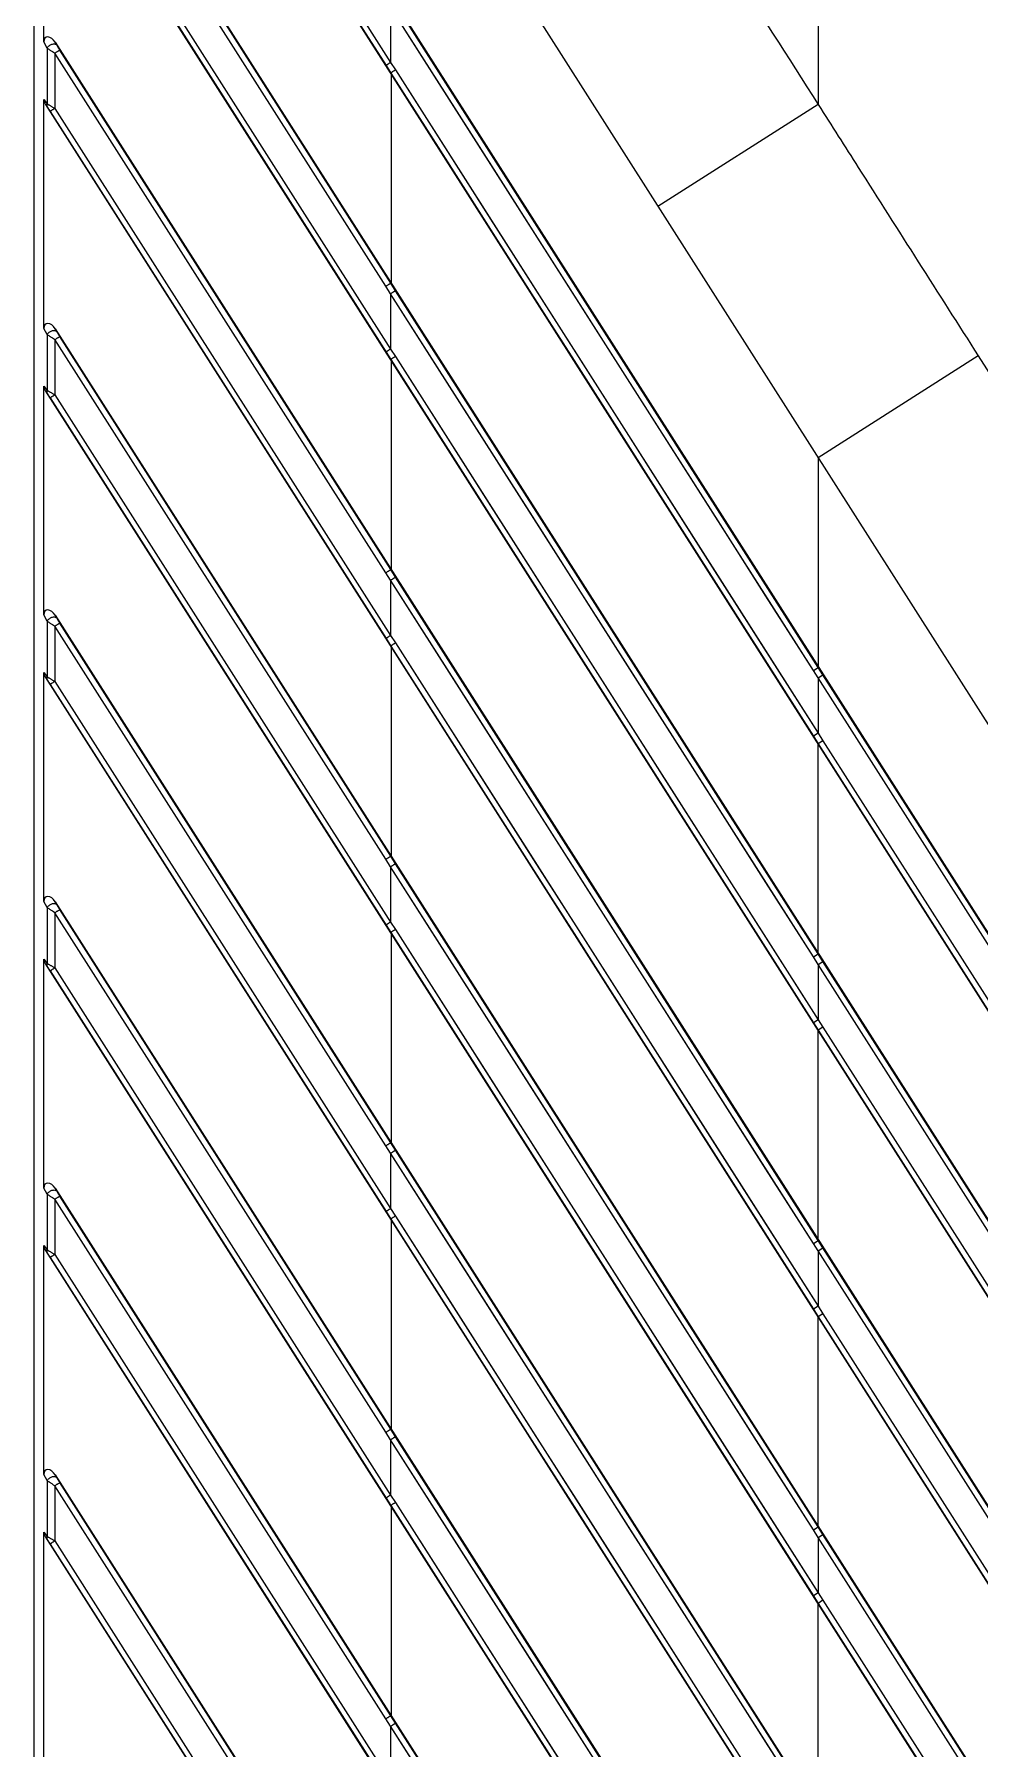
# Model space of a CAD drawing. Header units: millimetres. Extents: x 3299 to 14264, y 1863 to 5555.
# Drawn here: x 4446.3 to 4496.1, y 2678.8 to 2769 of the extents above; entities that cross this region are included whole.
import ezdxf

# ---------------------------------------------------------------- set-up
doc = ezdxf.new("R2010")
doc.units = ezdxf.units.MM

msp = doc.modelspace()

# ---------------------------------------------------------------- linework, layer by layer
at = {"color": 7, "linetype": 'Continuous'}
for p, q in [((4446.32578, 2501.52311), (4446.32578, 2839.02311)), ((4448.60312, 2807.84093), (4643.43095, 2502.02249)), ((4447.43, 2798.70152), (4636.11052, 2502.53242)), ((4446.91015, 2795.42296), (4633.71299, 2502.20125)), ((4447.16545, 2795.06129), (4464.83441, 2767.32657)), ((4447.4029, 2795.22127), (4465.07186, 2767.48656)), ((4487.56876, 2785.29573), (4487.56876, 2765.2722)), ((4464.81951, 2755.71564), (4447.4029, 2783.05424)), ((4447.43, 2783.62613), (4626.50644, 2502.53242)), ((4465.08617, 2755.87681), (4447.66956, 2783.21541)), ((4446.82516, 2768.56616), (4446.82516, 2780.61321)), ((4446.91015, 2780.34757), (4624.10891, 2502.20125)), ((4447.16545, 2779.9859), (4464.83441, 2752.25118)), ((4447.4029, 2780.14588), (4465.07186, 2752.41117)), ((4465.07186, 2770.3949), (4465.07186, 2767.48656)), ((4487.31654, 2735.49889), (4465.07186, 2770.3949)), ((4487.56876, 2735.65947), (4465.33853, 2770.55606)), ((4447.00013, 2768.24604), (4446.82516, 2768.56616)), ((4447.50845, 2768.4072), (4447.43, 2768.55075)), ((4447.43, 2768.55075), (4616.90236, 2502.53242)), ((4447.00013, 2768.24604), (4447.00013, 2765.30898)), ((4447.4029, 2767.97885), (4447.4029, 2765.07049)), ((4464.81951, 2740.64025), (4447.4029, 2767.97885)), ((4465.08617, 2740.80142), (4447.66956, 2768.14002)), ((4464.83441, 2767.32657), (4465.08491, 2766.93335)), ((4465.07186, 2767.48656), (4465.32253, 2767.09334)), ((4465.09683, 2766.87559), (4465.08491, 2766.93335)), ((4465.08491, 2766.93335), (4487.3167, 2732.03422)), ((4465.09683, 2766.87559), (4465.09683, 2755.89476)), ((4465.32253, 2767.09334), (4487.56876, 2732.19479)), ((4446.82516, 2753.49078), (4446.82516, 2765.53782)), ((4446.82516, 2765.53782), (4447.00013, 2765.30898)), ((4446.91015, 2765.27218), (4447.00434, 2765.149)), ((4446.91015, 2765.27218), (4614.50482, 2502.20125)), ((4447.16545, 2764.91051), (4464.83441, 2737.1758)), ((4447.4029, 2765.07049), (4465.07186, 2737.33578)), ((4487.56876, 2765.2722), (4479.14005, 2759.90755)), ((4465.09683, 2755.89476), (4465.08617, 2755.87681)), ((4465.33853, 2755.48067), (4465.08617, 2755.87681)), ((4465.07186, 2755.31951), (4464.81951, 2755.71564)), ((4465.07186, 2755.31951), (4465.07186, 2752.41117)), ((4487.31654, 2720.42351), (4465.07186, 2755.31951)), ((4487.56876, 2720.58408), (4465.33853, 2755.48067)), ((4447.00013, 2753.17065), (4446.82516, 2753.49078)), ((4447.00013, 2753.17065), (4447.00013, 2750.23359)), ((4447.43, 2753.47536), (4607.29828, 2502.53242)), ((4447.50845, 2753.33182), (4447.43, 2753.47536)), ((4447.4029, 2752.90346), (4447.4029, 2749.99511)), ((4464.81951, 2725.56486), (4447.4029, 2752.90346)), ((4465.08617, 2725.72603), (4447.66956, 2753.06463)), ((4464.83441, 2752.25118), (4465.08491, 2751.85796)), ((4465.07186, 2752.41117), (4465.32253, 2752.01795)), ((4465.09683, 2751.80021), (4465.08491, 2751.85796)), ((4465.08491, 2751.85796), (4487.3167, 2716.95884)), ((4465.09683, 2751.80021), (4465.09683, 2740.81937)), ((4465.32253, 2752.01795), (4487.56876, 2717.1194)), ((4495.99212, 2752.0434), (4487.56876, 2746.67712)), ((4495.99213, 2752.0434), (4625.89778, 2548.13236)), ((4446.82516, 2738.41539), (4446.82516, 2750.46243)), ((4446.82516, 2750.46243), (4447.00013, 2750.23359)), ((4446.91015, 2750.1968), (4604.90074, 2502.20125)), ((4446.91015, 2750.1968), (4447.00434, 2750.07361)), ((4447.16545, 2749.83512), (4464.83441, 2722.10041)), ((4447.4029, 2749.99511), (4465.07186, 2722.26039)), ((4487.56876, 2746.67712), (4487.56876, 2735.65947)), ((4465.07186, 2740.24412), (4464.81951, 2740.64025)), ((4465.09683, 2740.81937), (4465.08617, 2740.80142)), ((4465.33853, 2740.40529), (4465.08617, 2740.80142)), ((4465.07186, 2740.24412), (4465.07186, 2737.33578)), ((4487.31654, 2705.34812), (4465.07186, 2740.24412)), ((4487.56876, 2705.50869), (4465.33853, 2740.40529)), ((4447.00013, 2738.09526), (4446.82516, 2738.41539)), ((4447.00013, 2738.09526), (4447.00013, 2735.1582)), ((4447.4029, 2737.82807), (4447.4029, 2734.91972)), ((4464.81951, 2710.48948), (4447.4029, 2737.82807)), ((4447.50845, 2738.25643), (4447.43, 2738.39997)), ((4447.43, 2738.39997), (4597.6942, 2502.53242)), ((4465.08617, 2710.65064), (4447.66956, 2737.98924)), ((4464.83441, 2737.1758), (4465.08491, 2736.78258)), ((4465.07186, 2737.33578), (4465.32253, 2736.94256)), ((4465.32253, 2736.94256), (4487.56876, 2702.04402)), ((4465.09683, 2736.72482), (4465.08491, 2736.78258)), ((4465.08491, 2736.78258), (4487.3167, 2701.88345)), ((4465.09683, 2736.72482), (4465.09683, 2725.74398)), ((4446.82516, 2723.34), (4446.82516, 2735.38705)), ((4446.82516, 2735.38705), (4447.00013, 2735.1582)), ((4446.91015, 2735.12141), (4595.29666, 2502.20125)), ((4446.91015, 2735.12141), (4447.00434, 2734.99822)), ((4487.31654, 2735.49889), (4487.56876, 2735.65947)), ((4487.56876, 2735.10324), (4487.31654, 2735.49889)), ((4487.82081, 2735.26381), (4487.56876, 2735.65947)), ((4487.56876, 2735.10324), (4487.82081, 2735.26381)), ((4487.56876, 2735.10324), (4487.56876, 2732.19479)), ((4610.10104, 2542.76609), (4487.56876, 2735.10324)), ((4610.35309, 2542.92666), (4487.82081, 2735.26381)), ((4447.16545, 2734.75973), (4464.83441, 2707.02502)), ((4447.4029, 2734.91972), (4465.07186, 2707.185)), ((4487.56876, 2732.19479), (4487.3167, 2732.03422)), ((4487.3167, 2732.03422), (4487.56876, 2731.63856)), ((4487.56876, 2732.19479), (4487.82081, 2731.79913)), ((4487.82081, 2731.79913), (4487.56876, 2731.63856)), ((4487.56876, 2720.58408), (4487.56876, 2731.63856)), ((4487.56876, 2731.63856), (4607.89379, 2542.76609)), ((4487.82081, 2731.79913), (4608.14585, 2542.92666)), ((4465.07186, 2725.16874), (4464.81951, 2725.56486)), ((4465.07186, 2725.16874), (4465.07186, 2722.26039)), ((4487.31654, 2690.27273), (4465.07186, 2725.16874)), ((4465.09683, 2725.74398), (4465.08617, 2725.72603)), ((4465.33853, 2725.3299), (4465.08617, 2725.72603)), ((4487.56876, 2690.43331), (4465.33853, 2725.3299)), ((4447.00013, 2723.01987), (4446.82516, 2723.34)), ((4447.00013, 2723.01987), (4447.00013, 2720.08282)), ((4447.4029, 2722.75269), (4447.4029, 2719.84433)), ((4464.81951, 2695.41409), (4447.4029, 2722.75269)), ((4447.50845, 2723.18104), (4447.43, 2723.32458)), ((4447.43, 2723.32458), (4588.09012, 2502.53242)), ((4465.08617, 2695.57526), (4447.66956, 2722.91386)), ((4464.83441, 2722.10041), (4465.08491, 2721.70719)), ((4465.07186, 2722.26039), (4465.32253, 2721.86717)), ((4465.09683, 2721.64943), (4465.08491, 2721.70719)), ((4465.08491, 2721.70719), (4487.3167, 2686.80806)), ((4465.09683, 2721.64943), (4465.09683, 2710.66859)), ((4465.32253, 2721.86717), (4487.56876, 2686.96863)), ((4446.82516, 2708.26461), (4446.82516, 2720.31166)), ((4446.82516, 2720.31166), (4447.00013, 2720.08282)), ((4446.91015, 2720.04602), (4447.00434, 2719.92283)), ((4446.91015, 2720.04602), (4585.69258, 2502.20125)), ((4447.4029, 2719.84433), (4465.07186, 2692.10962)), ((4487.31654, 2720.42351), (4487.56876, 2720.58408)), ((4487.56876, 2720.02785), (4487.31654, 2720.42351)), ((4487.82081, 2720.18842), (4487.56876, 2720.58408)), ((4487.56876, 2720.02785), (4487.82081, 2720.18842)), ((4487.56876, 2720.02785), (4487.56876, 2717.1194)), ((4600.49696, 2542.76609), (4487.56876, 2720.02785)), ((4600.74901, 2542.92666), (4487.82081, 2720.18842)), ((4447.16545, 2719.68435), (4464.83441, 2691.94963)), ((4487.56876, 2717.1194), (4487.3167, 2716.95884)), ((4487.56876, 2717.1194), (4487.82081, 2716.72374)), ((4487.3167, 2716.95884), (4487.56876, 2716.56317)), ((4487.82081, 2716.72374), (4487.56876, 2716.56317)), ((4487.56876, 2705.50869), (4487.56876, 2716.56317)), ((4487.56876, 2716.56317), (4598.28971, 2542.76609)), ((4487.82081, 2716.72374), (4598.54177, 2542.92666)), ((4465.07186, 2710.09335), (4464.81951, 2710.48948)), ((4465.07186, 2710.09335), (4465.07186, 2707.185)), ((4487.31654, 2675.19734), (4465.07186, 2710.09335)), ((4465.09683, 2710.66859), (4465.08617, 2710.65064)), ((4465.33853, 2710.25451), (4465.08617, 2710.65064)), ((4487.56876, 2675.35792), (4465.33853, 2710.25451)), ((4447.00013, 2707.94448), (4446.82516, 2708.26461)), ((4447.43, 2708.24919), (4578.48603, 2502.53242)), ((4447.50845, 2708.10565), (4447.43, 2708.24919)), ((4447.00013, 2707.94448), (4447.00013, 2705.00743)), ((4447.4029, 2707.6773), (4447.4029, 2704.76894)), ((4464.81951, 2680.3387), (4447.4029, 2707.6773)), ((4465.08617, 2680.49987), (4447.66956, 2707.83847)), ((4465.07186, 2707.185), (4465.32253, 2706.79178)), ((4464.83441, 2707.02502), (4465.08491, 2706.6318)), ((4465.09683, 2706.57404), (4465.08491, 2706.6318)), ((4465.08491, 2706.6318), (4487.3167, 2671.73267)), ((4465.09683, 2706.57404), (4465.09683, 2695.5932)), ((4465.32253, 2706.79178), (4487.56876, 2671.89324)), ((4487.31654, 2705.34812), (4487.56876, 2705.50869)), ((4487.56876, 2704.95246), (4487.31654, 2705.34812)), ((4487.82081, 2705.11304), (4487.56876, 2705.50869)), ((4446.82516, 2693.18923), (4446.82516, 2705.23627)), ((4446.82516, 2705.23627), (4447.00013, 2705.00743)), ((4446.91015, 2704.97063), (4576.0885, 2502.20125)), ((4446.91015, 2704.97063), (4447.00434, 2704.84744)), ((4447.16545, 2704.60896), (4464.83441, 2676.87424)), ((4447.4029, 2704.76894), (4465.07186, 2677.03423)), ((4487.56876, 2704.95246), (4487.82081, 2705.11304)), ((4487.56876, 2704.95246), (4487.56876, 2702.04402)), ((4590.89287, 2542.76609), (4487.56876, 2704.95246)), ((4591.14493, 2542.92666), (4487.82081, 2705.11304)), ((4487.56876, 2702.04402), (4487.3167, 2701.88345)), ((4487.3167, 2701.88345), (4487.56876, 2701.48778)), ((4487.56876, 2702.04402), (4487.82081, 2701.64836)), ((4487.82081, 2701.64836), (4487.56876, 2701.48778)), ((4487.56876, 2690.43331), (4487.56876, 2701.48778)), ((4487.56876, 2701.48778), (4588.68563, 2542.76609)), ((4487.82081, 2701.64836), (4588.93768, 2542.92666)), ((4465.07186, 2695.01796), (4464.81951, 2695.41409)), ((4465.09683, 2695.5932), (4465.08617, 2695.57526)), ((4465.33853, 2695.17912), (4465.08617, 2695.57526)), ((4465.07186, 2695.01796), (4465.07186, 2692.10962)), ((4487.31654, 2660.12195), (4465.07186, 2695.01796)), ((4487.56876, 2660.28253), (4465.33853, 2695.17912)), ((4447.00013, 2692.8691), (4446.82516, 2693.18923)), ((4447.00013, 2692.8691), (4447.00013, 2689.93204)), ((4447.43, 2693.17381), (4568.88195, 2502.53242)), ((4447.50845, 2693.03026), (4447.43, 2693.17381)), ((4465.08617, 2665.42448), (4447.66956, 2692.76308)), ((4447.4029, 2692.60191), (4447.4029, 2689.69355)), ((4464.81951, 2665.26331), (4447.4029, 2692.60191)), ((4464.83441, 2691.94963), (4465.08491, 2691.55641)), ((4465.07186, 2692.10962), (4465.32253, 2691.7164)), ((4465.09683, 2691.49865), (4465.08491, 2691.55641)), ((4465.08491, 2691.55641), (4487.3167, 2656.65728)), ((4465.09683, 2691.49865), (4465.09683, 2680.51782)), ((4465.32253, 2691.7164), (4487.56876, 2656.81785)), ((4446.82516, 2678.11384), (4446.82516, 2690.16088)), ((4446.82516, 2690.16088), (4447.00013, 2689.93204)), ((4487.31654, 2690.27273), (4487.56876, 2690.43331)), ((4487.56876, 2689.87707), (4487.31654, 2690.27273)), ((4487.82081, 2690.03765), (4487.56876, 2690.43331)), ((4487.56876, 2689.87707), (4487.82081, 2690.03765)), ((4581.54085, 2542.92666), (4487.82081, 2690.03765)), ((4446.91015, 2689.89524), (4566.48442, 2502.20125)), ((4446.91015, 2689.89524), (4447.00434, 2689.77206)), ((4447.16545, 2689.53357), (4464.83441, 2661.79886)), ((4447.4029, 2689.69355), (4465.07186, 2661.95884)), ((4487.56876, 2689.87707), (4487.56876, 2686.96863)), ((4581.28879, 2542.76609), (4487.56876, 2689.87707)), ((4487.56876, 2686.96863), (4487.3167, 2686.80806)), ((4487.3167, 2686.80806), (4487.56876, 2686.41239)), ((4487.56876, 2686.96863), (4487.82081, 2686.57297)), ((4487.82081, 2686.57297), (4487.56876, 2686.41239)), ((4487.56876, 2675.35792), (4487.56876, 2686.41239)), ((4487.56876, 2686.41239), (4579.08155, 2542.76609)), ((4487.82081, 2686.57297), (4579.3336, 2542.92666)), ((4465.07186, 2679.94257), (4464.81951, 2680.3387)), ((4465.09683, 2680.51782), (4465.08617, 2680.49987)), ((4465.33853, 2680.10373), (4465.08617, 2680.49987)), ((4487.56876, 2645.20714), (4465.33853, 2680.10373)), ((4465.07186, 2679.94257), (4465.07186, 2677.03423)), ((4487.31654, 2645.04657), (4465.07186, 2679.94257))]:
    msp.add_line(p, q, dxfattribs=at)
for points in [[(4487.31654, 2735.49889), (4484.82125, 2739.41334), (4482.42744, 2743.16861), (4480.04181, 2746.91102), (4477.66378, 2750.64152), (4475.29246, 2754.3615), (4472.93668, 2758.05709), (4470.51464, 2761.85664), (4467.92328, 2765.92179), (4465.07186, 2770.3949)], [(4487.56876, 2735.65947), (4485.07509, 2739.57399), (4482.68283, 2743.32931), (4480.29876, 2747.07179), (4477.92227, 2750.80235), (4475.55249, 2754.52239), (4473.19824, 2758.21804), (4470.77777, 2762.01765), (4468.18809, 2766.08288), (4465.33853, 2770.55606)], [(4465.08491, 2766.93335), (4467.57572, 2763.02332), (4469.96571, 2759.27155), (4472.34839, 2755.53124), (4474.72442, 2751.80138), (4477.09466, 2748.08061), (4479.45029, 2744.38279), (4481.87268, 2740.58015), (4484.46464, 2736.51134), (4487.3167, 2732.03422)], [(4465.32253, 2767.09334), (4467.81495, 2763.18337), (4470.20649, 2759.43166), (4472.59073, 2755.69142), (4474.9683, 2751.96162), (4477.34008, 2748.24091), (4479.69723, 2744.54316), (4482.12121, 2740.74058), (4484.71484, 2736.67184), (4487.56876, 2732.19479)], [(4487.31654, 2720.42351), (4484.82125, 2724.33796), (4482.42744, 2728.09322), (4480.04181, 2731.83563), (4477.66378, 2735.56614), (4475.29246, 2739.28611), (4472.93668, 2742.9817), (4470.51464, 2746.78125), (4467.92328, 2750.8464), (4465.07186, 2755.31951)], [(4487.56876, 2720.58408), (4485.07509, 2724.4986), (4482.68283, 2728.25392), (4480.29876, 2731.9964), (4477.92227, 2735.72697), (4475.55249, 2739.447), (4473.19824, 2743.14265), (4470.77777, 2746.94227), (4468.18809, 2751.00749), (4465.33853, 2755.48067)], [(4465.08491, 2751.85796), (4467.57572, 2747.94793), (4469.96571, 2744.19616), (4472.34839, 2740.45586), (4474.72442, 2736.726), (4477.09466, 2733.00522), (4479.45029, 2729.3074), (4481.87268, 2725.50476), (4484.46464, 2721.43596), (4487.3167, 2716.95884)], [(4465.32253, 2752.01795), (4467.81495, 2748.10798), (4470.20649, 2744.35627), (4472.59073, 2740.61603), (4474.9683, 2736.88623), (4477.34008, 2733.16552), (4479.69723, 2729.46777), (4482.12121, 2725.66519), (4484.71484, 2721.59645), (4487.56876, 2717.1194)], [(4487.31654, 2705.34812), (4484.82125, 2709.26257), (4482.42744, 2713.01783), (4480.04181, 2716.76024), (4477.66378, 2720.49075), (4475.29246, 2724.21072), (4472.93668, 2727.90631), (4470.51464, 2731.70586), (4467.92328, 2735.77102), (4465.07186, 2740.24412)], [(4487.56876, 2705.50869), (4485.07509, 2709.42321), (4482.68283, 2713.17854), (4480.29876, 2716.92101), (4477.92227, 2720.65158), (4475.55249, 2724.37162), (4473.19824, 2728.06726), (4470.77777, 2731.86688), (4468.18809, 2735.9321), (4465.33853, 2740.40529)], [(4465.32253, 2736.94256), (4467.81495, 2733.03259), (4470.20649, 2729.28088), (4472.59073, 2725.54064), (4474.9683, 2721.81084), (4477.34008, 2718.09014), (4479.69723, 2714.39238), (4482.12121, 2710.5898), (4484.71484, 2706.52106), (4487.56876, 2702.04402)], [(4465.08491, 2736.78258), (4467.57572, 2732.87254), (4469.96571, 2729.12077), (4472.34839, 2725.38047), (4474.72442, 2721.65061), (4477.09466, 2717.92984), (4479.45029, 2714.23202), (4481.87268, 2710.42937), (4484.46464, 2706.36057), (4487.3167, 2701.88345)], [(4477.66378, 2705.41536), (4472.93668, 2712.83092), (4470.51464, 2716.63047), (4467.92328, 2720.69563), (4465.07186, 2725.16874)], [(4487.56876, 2690.43331), (4485.07509, 2694.34782), (4482.68283, 2698.10315), (4480.29876, 2701.84562), (4477.92227, 2705.57619), (4475.55249, 2709.29623), (4473.19824, 2712.99188), (4470.77777, 2716.79149), (4468.18809, 2720.85671), (4465.33853, 2725.3299)], [(4465.08491, 2721.70719), (4467.57572, 2717.79716), (4469.96571, 2714.04538), (4472.34839, 2710.30508), (4474.72442, 2706.57522), (4477.09466, 2702.85445), (4479.45029, 2699.15663), (4481.87268, 2695.35399), (4484.46464, 2691.28518), (4487.3167, 2686.80806)], [(4465.32253, 2721.86717), (4467.81495, 2717.95721), (4470.20649, 2714.2055), (4472.59073, 2710.46526), (4474.9683, 2706.73546), (4477.34008, 2703.01475), (4479.69723, 2699.31699), (4482.12121, 2695.51441), (4484.71484, 2691.44568), (4487.56876, 2686.96863)], [(4487.31654, 2675.19734), (4484.82125, 2679.11179), (4482.42744, 2682.86706), (4480.04181, 2686.60947), (4477.66378, 2690.33997), (4475.29246, 2694.05995), (4472.93668, 2697.75553), (4470.51464, 2701.55508), (4467.92328, 2705.62024), (4465.07186, 2710.09335)], [(4487.56876, 2675.35792), (4485.07509, 2679.27243), (4482.68283, 2683.02776), (4480.29876, 2686.77024), (4477.92227, 2690.5008), (4475.55249, 2694.22084), (4473.19824, 2697.91649), (4470.77777, 2701.7161), (4468.18809, 2705.78133), (4465.33853, 2710.25451)], [(4465.08491, 2706.6318), (4467.57572, 2702.72177), (4469.96571, 2698.97), (4472.34839, 2695.22969), (4474.72442, 2691.49983), (4477.09466, 2687.77906), (4479.45029, 2684.08124), (4481.87268, 2680.2786), (4484.46464, 2676.20979), (4487.3167, 2671.73267)], [(4465.32253, 2706.79178), (4467.81495, 2702.88182), (4470.20649, 2699.13011), (4472.59073, 2695.38987), (4474.9683, 2691.66007), (4477.34008, 2687.93936), (4479.69723, 2684.2416), (4482.12121, 2680.43902), (4484.71484, 2676.37029), (4487.56876, 2671.89324)], [(4487.31654, 2690.27273), (4484.82125, 2694.18718), (4482.42744, 2697.94244), (4480.04181, 2701.68486), (4477.66378, 2705.41536)], [(4480.04181, 2671.53408), (4475.29246, 2678.98456), (4472.93668, 2682.68015), (4470.51464, 2686.4797), (4467.92328, 2690.54485), (4465.07186, 2695.01796)], [(4475.55249, 2679.14545), (4470.77777, 2686.64071), (4468.18809, 2690.70594), (4465.33853, 2695.17912)], [(4465.08491, 2691.55641), (4467.57572, 2687.64638), (4469.96571, 2683.89461), (4472.34839, 2680.15431), (4474.72442, 2676.42444), (4477.09466, 2672.70367), (4479.45029, 2669.00585), (4481.87268, 2665.20321), (4484.46464, 2661.1344), (4487.3167, 2656.65728)], [(4465.32253, 2691.7164), (4467.81495, 2687.80643), (4470.20649, 2684.05472), (4472.59073, 2680.31448), (4474.9683, 2676.58468), (4477.34008, 2672.86397), (4479.69723, 2669.16622), (4482.12121, 2665.36364), (4484.71484, 2661.2949), (4487.56876, 2656.81785)], [(4475.55249, 2664.07007), (4470.77777, 2671.56533), (4468.18809, 2675.63055), (4465.33853, 2680.10373)], [(4477.66378, 2660.1892), (4472.93668, 2667.60476), (4470.51464, 2671.40431), (4467.92328, 2675.46946), (4465.07186, 2679.94257)], [(4485.07509, 2664.19705), (4480.29876, 2671.69485), (4477.92227, 2675.42541), (4475.55249, 2679.14545)]]:
    msp.add_lwpolyline(points, dxfattribs=at)
for centre, major_axis, ratio, start_param, end_param in [((4447.18679, 2768.37409), (-0.25319, 0.42956), 0.60110417, -1.51321774, 0.79522008), ((4447.18679, 2765.40052), (-0.27793, 0.33734), 0.68585634, 0.69423725, 1.39405043), ((4447.18679, 2753.2987), (-0.25319, 0.42956), 0.60110417, -1.51321774, 0.79522008), ((4447.18679, 2750.32513), (-0.27793, 0.33734), 0.68585634, 0.69423725, 1.39405043), ((4447.18679, 2738.22331), (-0.25319, 0.42956), 0.60110417, -1.51321774, 0.79522008), ((4447.18679, 2735.24974), (-0.27793, 0.33734), 0.68585634, 0.69423725, 1.39405043), ((4447.18679, 2723.14792), (-0.25319, 0.42956), 0.60110417, -1.51321774, 0.79522008), ((4447.18679, 2720.17435), (-0.27793, 0.33734), 0.68585634, 0.69423725, 1.39405043), ((4447.18679, 2708.07254), (-0.25319, 0.42956), 0.60110417, -1.51321774, 0.79522008), ((4447.18679, 2705.09897), (-0.27793, 0.33734), 0.68585634, 0.69423725, 1.39405043), ((4447.18679, 2692.99715), (-0.25319, 0.42956), 0.60110417, -1.51321774, 0.79522008), ((4447.18679, 2690.02358), (-0.27793, 0.33734), 0.68585634, 0.69423725, 1.39405043)]:
    msp.add_ellipse(centre, major_axis=major_axis, ratio=ratio, start_param=start_param, end_param=end_param, dxfattribs=at)
for points, knots in [([(4474.79256, 2785.29573), (4475.85711, 2783.62775), (4480.11645, 2776.95363), (4484.37498, 2770.27899), (4487.56876, 2765.2722)], [0, 0, 0, 0, 0.24992205, 1, 1, 1, 1]), ([(4447.00013, 2768.24604), (4447.01104, 2768.26828), (4447.04071, 2768.31178), (4447.09946, 2768.3677), (4447.17054, 2768.41406), (4447.24842, 2768.44719), (4447.32701, 2768.46453), (4447.39028, 2768.4646), (4447.43523, 2768.45483), (4447.46428, 2768.44336), (4447.4891, 2768.42768), (4447.50269, 2768.41435), (4447.50845, 2768.4072)], [0, 0, 0, 0, 0.12330832, 0.25905123, 0.40146478, 0.54345991, 0.6780344, 0.79964361, 0.85480205, 0.90617259, 0.95428694, 1, 1, 1, 1]), ([(4447.4029, 2767.97885), (4447.36404, 2768.0033), (4447.3065, 2768.03979), (4447.23135, 2768.0885), (4447.1779, 2768.12362), (4447.12743, 2768.15729), (4447.08074, 2768.18905), (4447.03864, 2768.2183), (4447.01229, 2768.23705), (4447.00013, 2768.24604)], [0, 0, 0, 0, 0.28493563, 0.42285253, 0.55571842, 0.68184136, 0.79935872, 0.90616523, 1, 1, 1, 1]), ([(4447.4029, 2767.97885), (4447.41892, 2767.98908), (4447.45058, 2768.00919), (4447.49696, 2768.03831), (4447.54046, 2768.06528), (4447.57952, 2768.08914), (4447.60866, 2768.1066), (4447.62872, 2768.11834), (4447.64094, 2768.12535), (4447.65113, 2768.13104), (4447.65921, 2768.13535), (4447.66459, 2768.13804), (4447.6678, 2768.13942), (4447.66904, 2768.13987), (4447.66956, 2768.14002)], [0, 0, 0, 0, 0.18298021, 0.36083958, 0.52705544, 0.6756646, 0.80126517, 0.853987, 0.89932663, 0.93688326, 0.96633128, 0.98741054, 0.99476929, 1, 1, 1, 1]), ([(4447.66956, 2768.14002), (4447.65477, 2768.16323), (4447.62571, 2768.20937), (4447.58358, 2768.27788), (4447.54437, 2768.34356), (4447.51976, 2768.38651), (4447.50845, 2768.4072)], [0, 0, 0, 0, 0.26457806, 0.52424191, 0.77323487, 1, 1, 1, 1]), ([(4465.07186, 2767.48656), (4465.05683, 2767.47696), (4465.02741, 2767.45807), (4464.98479, 2767.4304), (4464.94547, 2767.40456), (4464.91071, 2767.38139), (4464.88517, 2767.36403), (4464.86787, 2767.35201), (4464.85746, 2767.34463), (4464.84891, 2767.33841), (4464.84226, 2767.3334), (4464.83762, 2767.32964), (4464.8352, 2767.32749), (4464.83441, 2767.32657)], [0, 0, 0, 0, 0.18678184, 0.3661314, 0.53217484, 0.67959548, 0.80360907, 0.85556006, 0.90022428, 0.93725003, 0.96635246, 0.987305, 1, 1, 1, 1]), ([(4465.32253, 2767.09334), (4465.30749, 2767.08373), (4465.27806, 2767.06484), (4465.23542, 2767.03717), (4465.19607, 2767.01132), (4465.16129, 2766.98815), (4465.13573, 2766.97079), (4465.11842, 2766.95877), (4465.10799, 2766.9514), (4465.09943, 2766.94518), (4465.09278, 2766.94017), (4465.08812, 2766.93641), (4465.0857, 2766.93427), (4465.08491, 2766.93335)], [0, 0, 0, 0, 0.186765, 0.36610985, 0.53215695, 0.67958588, 0.80360879, 0.8555638, 0.90023107, 0.93725855, 0.96636096, 0.98731111, 1, 1, 1, 1]), ([(4447.00013, 2765.30898), (4446.9952, 2765.29493), (4446.98775, 2765.26684), (4446.98439, 2765.2246), (4446.98944, 2765.18474), (4446.99852, 2765.16022), (4447.00434, 2765.149)], [0, 0, 0, 0, 0.27185461, 0.52773617, 0.76917305, 1, 1, 1, 1]), ([(4447.00013, 2765.30898), (4447.0126, 2765.30239), (4447.03947, 2765.28795), (4447.08201, 2765.26412), (4447.12915, 2765.23695), (4447.17991, 2765.20707), (4447.23343, 2765.17502), (4447.30822, 2765.12951), (4447.36489, 2765.09443), (4447.4029, 2765.07049)], [0, 0, 0, 0, 0.09039696, 0.19542767, 0.31245628, 0.43902042, 0.57290528, 0.71214924, 1, 1, 1, 1]), ([(4447.00434, 2765.149), (4447.01037, 2765.14111), (4447.02282, 2765.12421), (4447.04882, 2765.0875), (4447.08275, 2765.03764), (4447.12403, 2764.97506), (4447.15163, 2764.93221), (4447.16545, 2764.91051)], [0, 0, 0, 0, 0.10340848, 0.21874747, 0.46885893, 0.73183958, 1, 1, 1, 1]), ([(4447.4029, 2765.07049), (4447.38787, 2765.06089), (4447.35845, 2765.04201), (4447.31583, 2765.01434), (4447.27651, 2764.9885), (4447.24175, 2764.96533), (4447.21621, 2764.94797), (4447.19891, 2764.93595), (4447.1885, 2764.92857), (4447.17995, 2764.92235), (4447.1733, 2764.91734), (4447.16865, 2764.91358), (4447.16624, 2764.91143), (4447.16545, 2764.91051)], [0, 0, 0, 0, 0.18678184, 0.3661314, 0.53217484, 0.67959548, 0.80360907, 0.85556006, 0.90022428, 0.93725003, 0.96635246, 0.987305, 1, 1, 1, 1]), ([(4487.56876, 2765.2722), (4488.27032, 2764.16993), (4491.07741, 2759.75989), (4493.88533, 2755.35037), (4495.99213, 2752.0434)], [0, 0, 0, 0, 0.24993928, 1, 1, 1, 1]), ([(4464.81951, 2755.71564), (4464.83553, 2755.72587), (4464.86718, 2755.74597), (4464.91356, 2755.7751), (4464.95707, 2755.80207), (4464.99613, 2755.82593), (4465.02527, 2755.84339), (4465.04533, 2755.85513), (4465.05755, 2755.86214), (4465.06774, 2755.86783), (4465.07582, 2755.87214), (4465.0812, 2755.87483), (4465.08441, 2755.87621), (4465.08564, 2755.87666), (4465.08617, 2755.87681)], [0, 0, 0, 0, 0.18298021, 0.36083958, 0.52705544, 0.6756646, 0.80126517, 0.853987, 0.89932664, 0.93688326, 0.96633128, 0.98741055, 0.99476929, 1, 1, 1, 1]), ([(4465.07186, 2755.31951), (4465.08789, 2755.32975), (4465.11954, 2755.34985), (4465.16592, 2755.37897), (4465.20943, 2755.40594), (4465.24848, 2755.4298), (4465.27762, 2755.44726), (4465.29768, 2755.45899), (4465.30991, 2755.466), (4465.3201, 2755.47169), (4465.32817, 2755.476), (4465.33356, 2755.47869), (4465.33677, 2755.48008), (4465.338, 2755.48053), (4465.33853, 2755.48067)], [0, 0, 0, 0, 0.18298018, 0.36083956, 0.52705543, 0.6756646, 0.80126519, 0.85398703, 0.89932667, 0.9368833, 0.96633131, 0.98741057, 0.9947693, 1, 1, 1, 1]), ([(4447.00013, 2753.17065), (4447.01104, 2753.19289), (4447.04071, 2753.23639), (4447.09946, 2753.29231), (4447.17054, 2753.33868), (4447.24842, 2753.3718), (4447.32701, 2753.38914), (4447.39028, 2753.38921), (4447.43523, 2753.37945), (4447.46428, 2753.36797), (4447.4891, 2753.35229), (4447.50269, 2753.33897), (4447.50845, 2753.33182)], [0, 0, 0, 0, 0.12330832, 0.25905123, 0.40146478, 0.54345991, 0.6780344, 0.79964361, 0.85480205, 0.90617259, 0.95428694, 1, 1, 1, 1]), ([(4447.4029, 2752.90346), (4447.36404, 2752.92792), (4447.3065, 2752.96441), (4447.23135, 2753.01311), (4447.1779, 2753.04823), (4447.12743, 2753.0819), (4447.08074, 2753.11366), (4447.03864, 2753.14291), (4447.01229, 2753.16166), (4447.00013, 2753.17065)], [0, 0, 0, 0, 0.28493563, 0.42285253, 0.55571842, 0.68184136, 0.79935872, 0.90616523, 1, 1, 1, 1]), ([(4447.66956, 2753.06463), (4447.65477, 2753.08784), (4447.62571, 2753.13398), (4447.58358, 2753.20249), (4447.54437, 2753.26818), (4447.51976, 2753.31112), (4447.50845, 2753.33182)], [0, 0, 0, 0, 0.26457806, 0.52424191, 0.77323487, 1, 1, 1, 1]), ([(4447.4029, 2752.90346), (4447.41892, 2752.9137), (4447.45058, 2752.9338), (4447.49696, 2752.96292), (4447.54046, 2752.9899), (4447.57952, 2753.01375), (4447.60866, 2753.03121), (4447.62872, 2753.04295), (4447.64094, 2753.04996), (4447.65113, 2753.05565), (4447.65921, 2753.05996), (4447.66459, 2753.06265), (4447.6678, 2753.06404), (4447.66904, 2753.06449), (4447.66956, 2753.06463)], [0, 0, 0, 0, 0.18298021, 0.36083958, 0.52705544, 0.6756646, 0.80126517, 0.853987, 0.89932663, 0.93688326, 0.96633128, 0.98741054, 0.99476929, 1, 1, 1, 1]), ([(4465.07186, 2752.41117), (4465.05683, 2752.40157), (4465.02741, 2752.38268), (4464.98479, 2752.35501), (4464.94547, 2752.32917), (4464.91071, 2752.306), (4464.88517, 2752.28865), (4464.86787, 2752.27662), (4464.85746, 2752.26925), (4464.84891, 2752.26302), (4464.84226, 2752.25802), (4464.83762, 2752.25425), (4464.8352, 2752.25211), (4464.83441, 2752.25118)], [0, 0, 0, 0, 0.18678184, 0.3661314, 0.53217484, 0.67959548, 0.80360907, 0.85556006, 0.90022428, 0.93725003, 0.96635246, 0.987305, 1, 1, 1, 1]), ([(4465.32253, 2752.01795), (4465.30749, 2752.00835), (4465.27806, 2751.98945), (4465.23542, 2751.96178), (4465.19607, 2751.93593), (4465.16129, 2751.91276), (4465.13573, 2751.8954), (4465.11842, 2751.88338), (4465.10799, 2751.87601), (4465.09943, 2751.86979), (4465.09278, 2751.86479), (4465.08812, 2751.86102), (4465.0857, 2751.85888), (4465.08491, 2751.85796)], [0, 0, 0, 0, 0.186765, 0.36610985, 0.53215695, 0.67958588, 0.80360879, 0.8555638, 0.90023107, 0.93725855, 0.96636096, 0.98731111, 1, 1, 1, 1]), ([(4447.00013, 2750.23359), (4446.9952, 2750.21954), (4446.98775, 2750.19145), (4446.98439, 2750.14921), (4446.98944, 2750.10935), (4446.99852, 2750.08483), (4447.00434, 2750.07361)], [0, 0, 0, 0, 0.27185461, 0.52773617, 0.76917305, 1, 1, 1, 1]), ([(4447.00013, 2750.23359), (4447.0126, 2750.227), (4447.03947, 2750.21257), (4447.08201, 2750.18873), (4447.12915, 2750.16156), (4447.17991, 2750.13168), (4447.23343, 2750.09963), (4447.30822, 2750.05413), (4447.36489, 2750.01904), (4447.4029, 2749.99511)], [0, 0, 0, 0, 0.09039696, 0.19542767, 0.31245628, 0.43902042, 0.57290528, 0.71214924, 1, 1, 1, 1]), ([(4447.00434, 2750.07361), (4447.01037, 2750.06573), (4447.02282, 2750.04882), (4447.04882, 2750.01211), (4447.08275, 2749.96225), (4447.12403, 2749.89968), (4447.15163, 2749.85682), (4447.16545, 2749.83512)], [0, 0, 0, 0, 0.10340848, 0.21874747, 0.46885893, 0.73183958, 1, 1, 1, 1]), ([(4447.4029, 2749.99511), (4447.38787, 2749.98551), (4447.35845, 2749.96662), (4447.31583, 2749.93895), (4447.27651, 2749.91311), (4447.24175, 2749.88994), (4447.21621, 2749.87258), (4447.19891, 2749.86056), (4447.1885, 2749.85319), (4447.17995, 2749.84696), (4447.1733, 2749.84196), (4447.16865, 2749.83819), (4447.16624, 2749.83605), (4447.16545, 2749.83512)], [0, 0, 0, 0, 0.18678184, 0.3661314, 0.53217484, 0.67959548, 0.80360907, 0.85556006, 0.90022428, 0.93725003, 0.96635246, 0.987305, 1, 1, 1, 1]), ([(4464.81951, 2740.64025), (4464.83553, 2740.65048), (4464.86718, 2740.67059), (4464.91356, 2740.69971), (4464.95707, 2740.72668), (4464.99613, 2740.75054), (4465.02527, 2740.768), (4465.04533, 2740.77974), (4465.05755, 2740.78675), (4465.06774, 2740.79244), (4465.07582, 2740.79675), (4465.0812, 2740.79944), (4465.08441, 2740.80082), (4465.08564, 2740.80127), (4465.08617, 2740.80142)], [0, 0, 0, 0, 0.18298021, 0.36083958, 0.52705544, 0.6756646, 0.80126517, 0.853987, 0.89932664, 0.93688326, 0.96633128, 0.98741055, 0.99476929, 1, 1, 1, 1]), ([(4465.07186, 2740.24412), (4465.08789, 2740.25436), (4465.11954, 2740.27446), (4465.16592, 2740.30358), (4465.20943, 2740.33055), (4465.24848, 2740.35441), (4465.27762, 2740.37187), (4465.29768, 2740.38361), (4465.30991, 2740.39062), (4465.3201, 2740.39631), (4465.32817, 2740.40062), (4465.33356, 2740.4033), (4465.33677, 2740.40469), (4465.338, 2740.40514), (4465.33853, 2740.40529)], [0, 0, 0, 0, 0.18298018, 0.36083956, 0.52705543, 0.6756646, 0.80126519, 0.85398703, 0.89932667, 0.9368833, 0.96633131, 0.98741057, 0.9947693, 1, 1, 1, 1]), ([(4447.00013, 2738.09526), (4447.01104, 2738.1175), (4447.04071, 2738.16101), (4447.09946, 2738.21693), (4447.17054, 2738.26329), (4447.24842, 2738.29642), (4447.32701, 2738.31375), (4447.39028, 2738.31382), (4447.43523, 2738.30406), (4447.46428, 2738.29258), (4447.4891, 2738.27691), (4447.50269, 2738.26358), (4447.50845, 2738.25643)], [0, 0, 0, 0, 0.12330832, 0.25905123, 0.40146478, 0.54345991, 0.6780344, 0.79964361, 0.85480205, 0.90617259, 0.95428694, 1, 1, 1, 1]), ([(4447.4029, 2737.82807), (4447.36404, 2737.85253), (4447.3065, 2737.88902), (4447.23135, 2737.93772), (4447.1779, 2737.97284), (4447.12743, 2738.00651), (4447.08074, 2738.03828), (4447.03864, 2738.06752), (4447.01229, 2738.08627), (4447.00013, 2738.09526)], [0, 0, 0, 0, 0.28493563, 0.42285253, 0.55571842, 0.68184136, 0.79935872, 0.90616523, 1, 1, 1, 1]), ([(4447.4029, 2737.82807), (4447.41892, 2737.83831), (4447.45058, 2737.85841), (4447.49696, 2737.88753), (4447.54046, 2737.91451), (4447.57952, 2737.93836), (4447.60866, 2737.95582), (4447.62872, 2737.96756), (4447.64094, 2737.97457), (4447.65113, 2737.98026), (4447.65921, 2737.98457), (4447.66459, 2737.98726), (4447.6678, 2737.98865), (4447.66904, 2737.9891), (4447.66956, 2737.98924)], [0, 0, 0, 0, 0.18298021, 0.36083958, 0.52705544, 0.6756646, 0.80126517, 0.853987, 0.89932663, 0.93688326, 0.96633128, 0.98741054, 0.99476929, 1, 1, 1, 1]), ([(4447.66956, 2737.98924), (4447.65477, 2738.01245), (4447.62571, 2738.05859), (4447.58358, 2738.12711), (4447.54437, 2738.19279), (4447.51976, 2738.23573), (4447.50845, 2738.25643)], [0, 0, 0, 0, 0.26457806, 0.52424191, 0.77323487, 1, 1, 1, 1]), ([(4465.07186, 2737.33578), (4465.05683, 2737.32618), (4465.02741, 2737.30729), (4464.98479, 2737.27963), (4464.94547, 2737.25379), (4464.91071, 2737.23061), (4464.88517, 2737.21326), (4464.86787, 2737.20123), (4464.85746, 2737.19386), (4464.84891, 2737.18764), (4464.84226, 2737.18263), (4464.83762, 2737.17886), (4464.8352, 2737.17672), (4464.83441, 2737.1758)], [0, 0, 0, 0, 0.18678184, 0.3661314, 0.53217484, 0.67959548, 0.80360907, 0.85556006, 0.90022428, 0.93725003, 0.96635246, 0.987305, 1, 1, 1, 1]), ([(4465.32253, 2736.94256), (4465.30749, 2736.93296), (4465.27806, 2736.91407), (4465.23542, 2736.88639), (4465.19607, 2736.86055), (4465.16129, 2736.83737), (4465.13573, 2736.82002), (4465.11842, 2736.80799), (4465.10799, 2736.80062), (4465.09943, 2736.7944), (4465.09278, 2736.7894), (4465.08812, 2736.78563), (4465.0857, 2736.7835), (4465.08491, 2736.78258)], [0, 0, 0, 0, 0.186765, 0.36610985, 0.53215695, 0.67958588, 0.80360879, 0.8555638, 0.90023107, 0.93725855, 0.96636096, 0.98731111, 1, 1, 1, 1]), ([(4447.00013, 2735.1582), (4446.9952, 2735.14416), (4446.98775, 2735.11607), (4446.98439, 2735.07382), (4446.98944, 2735.03396), (4446.99852, 2735.00944), (4447.00434, 2734.99822)], [0, 0, 0, 0, 0.27185461, 0.52773617, 0.76917305, 1, 1, 1, 1]), ([(4447.00013, 2735.1582), (4447.0126, 2735.15161), (4447.03947, 2735.13718), (4447.08201, 2735.11334), (4447.12915, 2735.08617), (4447.17991, 2735.05629), (4447.23343, 2735.02424), (4447.30822, 2734.97874), (4447.36489, 2734.94366), (4447.4029, 2734.91972)], [0, 0, 0, 0, 0.09039696, 0.19542767, 0.31245628, 0.43902042, 0.57290528, 0.71214924, 1, 1, 1, 1]), ([(4447.00434, 2734.99822), (4447.01037, 2734.99034), (4447.02282, 2734.97343), (4447.04882, 2734.93672), (4447.08275, 2734.88686), (4447.12403, 2734.82429), (4447.15163, 2734.78144), (4447.16545, 2734.75973)], [0, 0, 0, 0, 0.10340848, 0.21874747, 0.46885893, 0.73183958, 1, 1, 1, 1]), ([(4447.4029, 2734.91972), (4447.38787, 2734.91012), (4447.35845, 2734.89123), (4447.31583, 2734.86357), (4447.27651, 2734.83773), (4447.24175, 2734.81455), (4447.21621, 2734.7972), (4447.19891, 2734.78517), (4447.1885, 2734.7778), (4447.17995, 2734.77157), (4447.1733, 2734.76657), (4447.16865, 2734.7628), (4447.16624, 2734.76066), (4447.16545, 2734.75973)], [0, 0, 0, 0, 0.18678184, 0.3661314, 0.53217484, 0.67959548, 0.80360907, 0.85556006, 0.90022428, 0.93725003, 0.96635246, 0.987305, 1, 1, 1, 1]), ([(4464.81951, 2725.56486), (4464.83553, 2725.5751), (4464.86718, 2725.5952), (4464.91356, 2725.62432), (4464.95707, 2725.6513), (4464.99613, 2725.67515), (4465.02527, 2725.69261), (4465.04533, 2725.70435), (4465.05755, 2725.71136), (4465.06774, 2725.71705), (4465.07582, 2725.72136), (4465.0812, 2725.72405), (4465.08441, 2725.72544), (4465.08564, 2725.72589), (4465.08617, 2725.72603)], [0, 0, 0, 0, 0.18298021, 0.36083958, 0.52705544, 0.6756646, 0.80126517, 0.853987, 0.89932664, 0.93688326, 0.96633128, 0.98741055, 0.99476929, 1, 1, 1, 1]), ([(4465.07186, 2725.16874), (4465.08789, 2725.17897), (4465.11954, 2725.19907), (4465.16592, 2725.22819), (4465.20943, 2725.25517), (4465.24848, 2725.27902), (4465.27762, 2725.29648), (4465.29768, 2725.30822), (4465.30991, 2725.31523), (4465.3201, 2725.32092), (4465.32817, 2725.32523), (4465.33356, 2725.32792), (4465.33677, 2725.3293), (4465.338, 2725.32975), (4465.33853, 2725.3299)], [0, 0, 0, 0, 0.18298018, 0.36083956, 0.52705543, 0.6756646, 0.80126519, 0.85398703, 0.89932667, 0.9368833, 0.96633131, 0.98741057, 0.9947693, 1, 1, 1, 1]), ([(4447.00013, 2723.01987), (4447.01104, 2723.04211), (4447.04071, 2723.08562), (4447.09946, 2723.14154), (4447.17054, 2723.1879), (4447.24842, 2723.22103), (4447.32701, 2723.23837), (4447.39028, 2723.23843), (4447.43523, 2723.22867), (4447.46428, 2723.2172), (4447.4891, 2723.20152), (4447.50269, 2723.18819), (4447.50845, 2723.18104)], [0, 0, 0, 0, 0.12330832, 0.25905123, 0.40146478, 0.54345991, 0.6780344, 0.79964361, 0.85480205, 0.90617259, 0.95428694, 1, 1, 1, 1]), ([(4447.4029, 2722.75269), (4447.36404, 2722.77714), (4447.3065, 2722.81363), (4447.23135, 2722.86234), (4447.1779, 2722.89745), (4447.12743, 2722.93112), (4447.08074, 2722.96289), (4447.03864, 2722.99214), (4447.01229, 2723.01088), (4447.00013, 2723.01987)], [0, 0, 0, 0, 0.28493563, 0.42285253, 0.55571842, 0.68184136, 0.79935872, 0.90616523, 1, 1, 1, 1]), ([(4447.4029, 2722.75269), (4447.41892, 2722.76292), (4447.45058, 2722.78302), (4447.49696, 2722.81214), (4447.54046, 2722.83912), (4447.57952, 2722.86298), (4447.60866, 2722.88044), (4447.62872, 2722.89217), (4447.64094, 2722.89919), (4447.65113, 2722.90487), (4447.65921, 2722.90919), (4447.66459, 2722.91187), (4447.6678, 2722.91326), (4447.66904, 2722.91371), (4447.66956, 2722.91386)], [0, 0, 0, 0, 0.18298021, 0.36083958, 0.52705544, 0.6756646, 0.80126517, 0.853987, 0.89932663, 0.93688326, 0.96633128, 0.98741054, 0.99476929, 1, 1, 1, 1]), ([(4447.66956, 2722.91386), (4447.65477, 2722.93707), (4447.62571, 2722.98321), (4447.58358, 2723.05172), (4447.54437, 2723.1174), (4447.51976, 2723.16034), (4447.50845, 2723.18104)], [0, 0, 0, 0, 0.26457806, 0.52424191, 0.77323487, 1, 1, 1, 1]), ([(4465.07186, 2722.26039), (4465.05683, 2722.25079), (4465.02741, 2722.23191), (4464.98479, 2722.20424), (4464.94547, 2722.1784), (4464.91071, 2722.15522), (4464.88517, 2722.13787), (4464.86787, 2722.12585), (4464.85746, 2722.11847), (4464.84891, 2722.11225), (4464.84226, 2722.10724), (4464.83762, 2722.10347), (4464.8352, 2722.10133), (4464.83441, 2722.10041)], [0, 0, 0, 0, 0.18678184, 0.3661314, 0.53217484, 0.67959548, 0.80360907, 0.85556006, 0.90022428, 0.93725003, 0.96635246, 0.987305, 1, 1, 1, 1]), ([(4465.32253, 2721.86717), (4465.30749, 2721.85757), (4465.27806, 2721.83868), (4465.23542, 2721.811), (4465.19607, 2721.78516), (4465.16129, 2721.76198), (4465.13573, 2721.74463), (4465.11842, 2721.73261), (4465.10799, 2721.72523), (4465.09943, 2721.71901), (4465.09278, 2721.71401), (4465.08812, 2721.71025), (4465.0857, 2721.70811), (4465.08491, 2721.70719)], [0, 0, 0, 0, 0.186765, 0.36610985, 0.53215695, 0.67958588, 0.80360879, 0.8555638, 0.90023107, 0.93725855, 0.96636096, 0.98731111, 1, 1, 1, 1]), ([(4447.00013, 2720.08282), (4446.9952, 2720.06877), (4446.98775, 2720.04068), (4446.98439, 2719.99843), (4446.98944, 2719.95858), (4446.99852, 2719.93405), (4447.00434, 2719.92283)], [0, 0, 0, 0, 0.27185461, 0.52773617, 0.76917305, 1, 1, 1, 1]), ([(4447.00013, 2720.08282), (4447.0126, 2720.07622), (4447.03947, 2720.06179), (4447.08201, 2720.03796), (4447.12915, 2720.01078), (4447.17991, 2719.9809), (4447.23343, 2719.94886), (4447.30822, 2719.90335), (4447.36489, 2719.86827), (4447.4029, 2719.84433)], [0, 0, 0, 0, 0.09039696, 0.19542767, 0.31245628, 0.43902042, 0.57290528, 0.71214924, 1, 1, 1, 1]), ([(4447.00434, 2719.92283), (4447.01037, 2719.91495), (4447.02282, 2719.89805), (4447.04882, 2719.86133), (4447.08275, 2719.81147), (4447.12403, 2719.7489), (4447.15163, 2719.70605), (4447.16545, 2719.68435)], [0, 0, 0, 0, 0.10340848, 0.21874747, 0.46885893, 0.73183958, 1, 1, 1, 1]), ([(4447.4029, 2719.84433), (4447.38787, 2719.83473), (4447.35845, 2719.81584), (4447.31583, 2719.78818), (4447.27651, 2719.76234), (4447.24175, 2719.73916), (4447.21621, 2719.72181), (4447.19891, 2719.70979), (4447.1885, 2719.70241), (4447.17995, 2719.69619), (4447.1733, 2719.69118), (4447.16865, 2719.68741), (4447.16624, 2719.68527), (4447.16545, 2719.68435)], [0, 0, 0, 0, 0.18678184, 0.3661314, 0.53217484, 0.67959548, 0.80360907, 0.85556006, 0.90022428, 0.93725003, 0.96635246, 0.987305, 1, 1, 1, 1]), ([(4464.81951, 2710.48948), (4464.83553, 2710.49971), (4464.86718, 2710.51981), (4464.91356, 2710.54893), (4464.95707, 2710.57591), (4464.99613, 2710.59976), (4465.02527, 2710.61722), (4465.04533, 2710.62896), (4465.05755, 2710.63597), (4465.06774, 2710.64166), (4465.07582, 2710.64597), (4465.0812, 2710.64866), (4465.08441, 2710.65005), (4465.08564, 2710.6505), (4465.08617, 2710.65064)], [0, 0, 0, 0, 0.18298021, 0.36083958, 0.52705544, 0.6756646, 0.80126517, 0.853987, 0.89932664, 0.93688326, 0.96633128, 0.98741055, 0.99476929, 1, 1, 1, 1]), ([(4465.07186, 2710.09335), (4465.08789, 2710.10358), (4465.11954, 2710.12368), (4465.16592, 2710.1528), (4465.20943, 2710.17978), (4465.24848, 2710.20363), (4465.27762, 2710.22109), (4465.29768, 2710.23283), (4465.30991, 2710.23984), (4465.3201, 2710.24553), (4465.32817, 2710.24984), (4465.33356, 2710.25253), (4465.33677, 2710.25392), (4465.338, 2710.25437), (4465.33853, 2710.25451)], [0, 0, 0, 0, 0.18298018, 0.36083956, 0.52705543, 0.6756646, 0.80126519, 0.85398703, 0.89932667, 0.9368833, 0.96633131, 0.98741057, 0.9947693, 1, 1, 1, 1]), ([(4447.00013, 2707.94448), (4447.01104, 2707.96673), (4447.04071, 2708.01023), (4447.09946, 2708.06615), (4447.17054, 2708.11251), (4447.24842, 2708.14564), (4447.32701, 2708.16298), (4447.39028, 2708.16305), (4447.43523, 2708.15328), (4447.46428, 2708.14181), (4447.4891, 2708.12613), (4447.50269, 2708.1128), (4447.50845, 2708.10565)], [0, 0, 0, 0, 0.12330832, 0.25905123, 0.40146478, 0.54345991, 0.6780344, 0.79964361, 0.85480205, 0.90617259, 0.95428694, 1, 1, 1, 1]), ([(4447.66956, 2707.83847), (4447.65477, 2707.86168), (4447.62571, 2707.90782), (4447.58358, 2707.97633), (4447.54437, 2708.04201), (4447.51976, 2708.08496), (4447.50845, 2708.10565)], [0, 0, 0, 0, 0.26457806, 0.52424191, 0.77323487, 1, 1, 1, 1]), ([(4447.4029, 2707.6773), (4447.36404, 2707.70175), (4447.3065, 2707.73824), (4447.23135, 2707.78695), (4447.1779, 2707.82206), (4447.12743, 2707.85573), (4447.08074, 2707.8875), (4447.03864, 2707.91675), (4447.01229, 2707.9355), (4447.00013, 2707.94448)], [0, 0, 0, 0, 0.28493563, 0.42285253, 0.55571842, 0.68184136, 0.79935872, 0.90616523, 1, 1, 1, 1]), ([(4447.4029, 2707.6773), (4447.41892, 2707.68753), (4447.45058, 2707.70763), (4447.49696, 2707.73676), (4447.54046, 2707.76373), (4447.57952, 2707.78759), (4447.60866, 2707.80505), (4447.62872, 2707.81679), (4447.64094, 2707.8238), (4447.65113, 2707.82949), (4447.65921, 2707.8338), (4447.66459, 2707.83649), (4447.6678, 2707.83787), (4447.66904, 2707.83832), (4447.66956, 2707.83847)], [0, 0, 0, 0, 0.18298021, 0.36083958, 0.52705544, 0.6756646, 0.80126517, 0.853987, 0.89932663, 0.93688326, 0.96633128, 0.98741054, 0.99476929, 1, 1, 1, 1]), ([(4465.07186, 2707.185), (4465.05683, 2707.1754), (4465.02741, 2707.15652), (4464.98479, 2707.12885), (4464.94547, 2707.10301), (4464.91071, 2707.07984), (4464.88517, 2707.06248), (4464.86787, 2707.05046), (4464.85746, 2707.04308), (4464.84891, 2707.03686), (4464.84226, 2707.03185), (4464.83762, 2707.02808), (4464.8352, 2707.02594), (4464.83441, 2707.02502)], [0, 0, 0, 0, 0.18678184, 0.3661314, 0.53217484, 0.67959548, 0.80360907, 0.85556006, 0.90022428, 0.93725003, 0.96635246, 0.987305, 1, 1, 1, 1]), ([(4465.32253, 2706.79178), (4465.30749, 2706.78218), (4465.27806, 2706.76329), (4465.23542, 2706.73562), (4465.19607, 2706.70977), (4465.16129, 2706.68659), (4465.13573, 2706.66924), (4465.11842, 2706.65722), (4465.10799, 2706.64985), (4465.09943, 2706.64363), (4465.09278, 2706.63862), (4465.08812, 2706.63486), (4465.0857, 2706.63272), (4465.08491, 2706.6318)], [0, 0, 0, 0, 0.186765, 0.36610985, 0.53215695, 0.67958588, 0.80360879, 0.8555638, 0.90023107, 0.93725855, 0.96636096, 0.98731111, 1, 1, 1, 1]), ([(4447.00013, 2705.00743), (4446.9952, 2704.99338), (4446.98775, 2704.96529), (4446.98439, 2704.92304), (4446.98944, 2704.88319), (4446.99852, 2704.85866), (4447.00434, 2704.84744)], [0, 0, 0, 0, 0.27185461, 0.52773617, 0.76917305, 1, 1, 1, 1]), ([(4447.00013, 2705.00743), (4447.0126, 2705.00084), (4447.03947, 2704.9864), (4447.08201, 2704.96257), (4447.12915, 2704.93539), (4447.17991, 2704.90551), (4447.23343, 2704.87347), (4447.30822, 2704.82796), (4447.36489, 2704.79288), (4447.4029, 2704.76894)], [0, 0, 0, 0, 0.09039696, 0.19542767, 0.31245628, 0.43902042, 0.57290528, 0.71214924, 1, 1, 1, 1]), ([(4447.00434, 2704.84744), (4447.01037, 2704.83956), (4447.02282, 2704.82266), (4447.04882, 2704.78594), (4447.08275, 2704.73609), (4447.12403, 2704.67351), (4447.15163, 2704.63066), (4447.16545, 2704.60896)], [0, 0, 0, 0, 0.10340848, 0.21874747, 0.46885893, 0.73183958, 1, 1, 1, 1]), ([(4447.4029, 2704.76894), (4447.38787, 2704.75934), (4447.35845, 2704.74046), (4447.31583, 2704.71279), (4447.27651, 2704.68695), (4447.24175, 2704.66377), (4447.21621, 2704.64642), (4447.19891, 2704.6344), (4447.1885, 2704.62702), (4447.17995, 2704.6208), (4447.1733, 2704.61579), (4447.16865, 2704.61202), (4447.16624, 2704.60988), (4447.16545, 2704.60896)], [0, 0, 0, 0, 0.18678184, 0.3661314, 0.53217484, 0.67959548, 0.80360907, 0.85556006, 0.90022428, 0.93725003, 0.96635246, 0.987305, 1, 1, 1, 1]), ([(4464.81951, 2695.41409), (4464.83553, 2695.42432), (4464.86718, 2695.44442), (4464.91356, 2695.47354), (4464.95707, 2695.50052), (4464.99613, 2695.52438), (4465.02527, 2695.54184), (4465.04533, 2695.55358), (4465.05755, 2695.56059), (4465.06774, 2695.56628), (4465.07582, 2695.57059), (4465.0812, 2695.57327), (4465.08441, 2695.57466), (4465.08564, 2695.57511), (4465.08617, 2695.57526)], [0, 0, 0, 0, 0.18298021, 0.36083958, 0.52705544, 0.6756646, 0.80126517, 0.853987, 0.89932664, 0.93688326, 0.96633128, 0.98741055, 0.99476929, 1, 1, 1, 1]), ([(4465.07186, 2695.01796), (4465.08789, 2695.02819), (4465.11954, 2695.04829), (4465.16592, 2695.07741), (4465.20943, 2695.10439), (4465.24848, 2695.12824), (4465.27762, 2695.1457), (4465.29768, 2695.15744), (4465.30991, 2695.16445), (4465.3201, 2695.17014), (4465.32817, 2695.17445), (4465.33356, 2695.17714), (4465.33677, 2695.17853), (4465.338, 2695.17898), (4465.33853, 2695.17912)], [0, 0, 0, 0, 0.18298018, 0.36083956, 0.52705543, 0.6756646, 0.80126519, 0.85398703, 0.89932667, 0.9368833, 0.96633131, 0.98741057, 0.9947693, 1, 1, 1, 1]), ([(4447.00013, 2692.8691), (4447.01104, 2692.89134), (4447.04071, 2692.93484), (4447.09946, 2692.99076), (4447.17054, 2693.03712), (4447.24842, 2693.07025), (4447.32701, 2693.08759), (4447.39028, 2693.08766), (4447.43523, 2693.0779), (4447.46428, 2693.06642), (4447.4891, 2693.05074), (4447.50269, 2693.03741), (4447.50845, 2693.03026)], [0, 0, 0, 0, 0.12330832, 0.25905123, 0.40146478, 0.54345991, 0.6780344, 0.79964361, 0.85480205, 0.90617259, 0.95428694, 1, 1, 1, 1]), ([(4447.4029, 2692.60191), (4447.36404, 2692.62636), (4447.3065, 2692.66285), (4447.23135, 2692.71156), (4447.1779, 2692.74668), (4447.12743, 2692.78035), (4447.08074, 2692.81211), (4447.03864, 2692.84136), (4447.01229, 2692.86011), (4447.00013, 2692.8691)], [0, 0, 0, 0, 0.28493563, 0.42285253, 0.55571842, 0.68184136, 0.79935872, 0.90616523, 1, 1, 1, 1]), ([(4447.4029, 2692.60191), (4447.41892, 2692.61214), (4447.45058, 2692.63225), (4447.49696, 2692.66137), (4447.54046, 2692.68834), (4447.57952, 2692.7122), (4447.60866, 2692.72966), (4447.62872, 2692.7414), (4447.64094, 2692.74841), (4447.65113, 2692.7541), (4447.65921, 2692.75841), (4447.66459, 2692.7611), (4447.6678, 2692.76249), (4447.66904, 2692.76293), (4447.66956, 2692.76308)], [0, 0, 0, 0, 0.18298021, 0.36083958, 0.52705544, 0.6756646, 0.80126517, 0.853987, 0.89932663, 0.93688326, 0.96633128, 0.98741054, 0.99476929, 1, 1, 1, 1]), ([(4447.66956, 2692.76308), (4447.65477, 2692.78629), (4447.62571, 2692.83243), (4447.58358, 2692.90094), (4447.54437, 2692.96662), (4447.51976, 2693.00957), (4447.50845, 2693.03026)], [0, 0, 0, 0, 0.26457806, 0.52424191, 0.77323487, 1, 1, 1, 1]), ([(4465.07186, 2692.10962), (4465.05683, 2692.10002), (4465.02741, 2692.08113), (4464.98479, 2692.05346), (4464.94547, 2692.02762), (4464.91071, 2692.00445), (4464.88517, 2691.98709), (4464.86787, 2691.97507), (4464.85746, 2691.9677), (4464.84891, 2691.96147), (4464.84226, 2691.95647), (4464.83762, 2691.9527), (4464.8352, 2691.95056), (4464.83441, 2691.94963)], [0, 0, 0, 0, 0.18678184, 0.3661314, 0.53217484, 0.67959548, 0.80360907, 0.85556006, 0.90022428, 0.93725003, 0.96635246, 0.987305, 1, 1, 1, 1]), ([(4465.32253, 2691.7164), (4465.30749, 2691.70679), (4465.27806, 2691.6879), (4465.23542, 2691.66023), (4465.19607, 2691.63438), (4465.16129, 2691.61121), (4465.13573, 2691.59385), (4465.11842, 2691.58183), (4465.10799, 2691.57446), (4465.09943, 2691.56824), (4465.09278, 2691.56323), (4465.08812, 2691.55947), (4465.0857, 2691.55733), (4465.08491, 2691.55641)], [0, 0, 0, 0, 0.186765, 0.36610985, 0.53215695, 0.67958588, 0.80360879, 0.8555638, 0.90023107, 0.93725855, 0.96636096, 0.98731111, 1, 1, 1, 1]), ([(4447.00013, 2689.93204), (4446.9952, 2689.91799), (4446.98775, 2689.8899), (4446.98439, 2689.84766), (4446.98944, 2689.8078), (4446.99852, 2689.78328), (4447.00434, 2689.77206)], [0, 0, 0, 0, 0.27185461, 0.52773617, 0.76917305, 1, 1, 1, 1]), ([(4447.00013, 2689.93204), (4447.0126, 2689.92545), (4447.03947, 2689.91101), (4447.08201, 2689.88718), (4447.12915, 2689.86001), (4447.17991, 2689.83013), (4447.23343, 2689.79808), (4447.30822, 2689.75257), (4447.36489, 2689.71749), (4447.4029, 2689.69355)], [0, 0, 0, 0, 0.09039696, 0.19542767, 0.31245628, 0.43902042, 0.57290528, 0.71214924, 1, 1, 1, 1]), ([(4447.00434, 2689.77206), (4447.01037, 2689.76417), (4447.02282, 2689.74727), (4447.04882, 2689.71056), (4447.08275, 2689.6607), (4447.12403, 2689.59813), (4447.15163, 2689.55527), (4447.16545, 2689.53357)], [0, 0, 0, 0, 0.10340848, 0.21874747, 0.46885893, 0.73183958, 1, 1, 1, 1]), ([(4447.4029, 2689.69355), (4447.38787, 2689.68396), (4447.35845, 2689.66507), (4447.31583, 2689.6374), (4447.27651, 2689.61156), (4447.24175, 2689.58839), (4447.21621, 2689.57103), (4447.19891, 2689.55901), (4447.1885, 2689.55163), (4447.17995, 2689.54541), (4447.1733, 2689.5404), (4447.16865, 2689.53664), (4447.16624, 2689.53449), (4447.16545, 2689.53357)], [0, 0, 0, 0, 0.18678184, 0.3661314, 0.53217484, 0.67959548, 0.80360907, 0.85556006, 0.90022428, 0.93725003, 0.96635246, 0.987305, 1, 1, 1, 1]), ([(4464.81951, 2680.3387), (4464.83553, 2680.34893), (4464.86718, 2680.36903), (4464.91356, 2680.39816), (4464.95707, 2680.42513), (4464.99613, 2680.44899), (4465.02527, 2680.46645), (4465.04533, 2680.47819), (4465.05755, 2680.4852), (4465.06774, 2680.49089), (4465.07582, 2680.4952), (4465.0812, 2680.49789), (4465.08441, 2680.49927), (4465.08564, 2680.49972), (4465.08617, 2680.49987)], [0, 0, 0, 0, 0.18298021, 0.36083958, 0.52705544, 0.6756646, 0.80126517, 0.853987, 0.89932664, 0.93688326, 0.96633128, 0.98741055, 0.99476929, 1, 1, 1, 1]), ([(4465.07186, 2679.94257), (4465.08789, 2679.95281), (4465.11954, 2679.97291), (4465.16592, 2680.00203), (4465.20943, 2680.029), (4465.24848, 2680.05286), (4465.27762, 2680.07032), (4465.29768, 2680.08205), (4465.30991, 2680.08907), (4465.3201, 2680.09475), (4465.32817, 2680.09907), (4465.33356, 2680.10175), (4465.33677, 2680.10314), (4465.338, 2680.10359), (4465.33853, 2680.10373)], [0, 0, 0, 0, 0.18298018, 0.36083956, 0.52705543, 0.6756646, 0.80126519, 0.85398703, 0.89932667, 0.9368833, 0.96633131, 0.98741057, 0.9947693, 1, 1, 1, 1])]:
    msp.add_open_spline(points, degree=3, knots=knots, dxfattribs=at)

doc.saveas('drawing.dxf')
